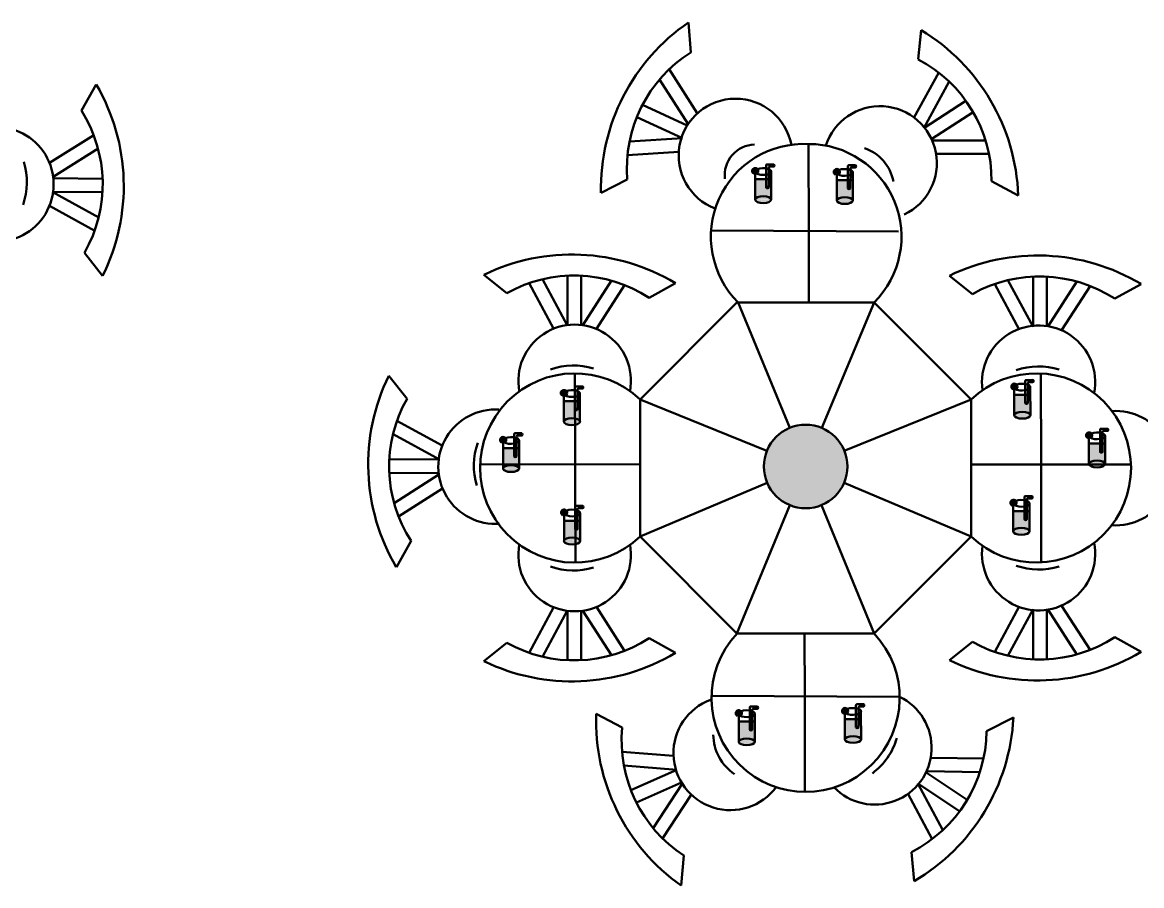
# Model space of a CAD drawing. Header units: feet. Extents: x 9 to 183943, y 42 to 62180.
# Drawn here: x 14859.4 to 15089.2, y 39845.6 to 40022.9 of the extents above; entities that cross this region are included whole.
import ezdxf

# ---------------------------------------------------------------- set-up
doc = ezdxf.new("R2010")
doc.units = ezdxf.units.FT
doc.header["$LTSCALE"] = 2.5
doc.header["$MEASUREMENT"] = 0
doc.layers.add('1', color=7, linetype='Continuous', lineweight=50)
doc.layers.add('3', color=7, linetype='Continuous', lineweight=30)

msp = doc.modelspace()

# ---------------------------------------------------------------- hatches: boundary and pattern name
at = {"layer": '3', "transparency": 33554602}
h = msp.add_hatch(color=256, dxfattribs=at)
h.dxf.hatch_style = 1
h.set_gradient(color1=(255, 255, 0), color2=(255, 255, 0), tint=1)
h.paths.add_polyline_path([(15009.89, 39992.37), (15009.35, 39992.06, 0.163769), (15009.64, 39991.79)])
h.paths.add_polyline_path([(15009.89, 39992.37), (15009.27, 39992.39, 0.138192), (15009.35, 39992.06)])
h.paths.add_polyline_path([(15009.89, 39992.37), (15009.33, 39992.65, 0.105496), (15009.27, 39992.39)])
h.paths.add_polyline_path([(15009.89, 39992.37), (15009.5, 39992.85, 0.105887), (15009.33, 39992.65)])
h.paths.add_polyline_path([(15009.89, 39992.37), (15009.72, 39992.97, 0.102688), (15009.5, 39992.85)])
h.paths.add_polyline_path([(15009.89, 39992.37), (15010.01, 39992.98, 0.117873), (15009.72, 39992.97)])
h.paths.add_polyline_path([(15009.89, 39992.37), (15010.46, 39992.63, 0.139995), (15010.24, 39992.89)])
h.paths.add_polyline_path([(15010.24, 39992.89, 0.097635), (15010.01, 39992.98), (15009.89, 39992.37)])
h.paths.add_polyline_path([(15010.52, 39992.34, 0.119687), (15010.46, 39992.63), (15009.89, 39992.37)])
h.paths.add_polyline_path([(15010.52, 39992.34), (15009.89, 39992.37), (15010.41, 39992.02, 0.140377)])
h.paths.add_polyline_path([(15009.89, 39992.37), (15010.22, 39991.83, 0.106944), (15010.41, 39992.02)])
h = msp.add_hatch(color=256, dxfattribs=at)
h.dxf.hatch_style = 1
h.set_gradient(color1=(255, 255, 0), color2=(255, 255, 0), tint=1)
h.paths.add_polyline_path([(15026.64, 39992.18), (15026.1, 39991.88, 0.163769), (15026.4, 39991.61)])
h.paths.add_polyline_path([(15026.64, 39992.18), (15026.02, 39992.21, 0.138192), (15026.1, 39991.88)])
h.paths.add_polyline_path([(15026.64, 39992.18), (15026.09, 39992.46, 0.105496), (15026.02, 39992.21)])
h.paths.add_polyline_path([(15026.64, 39992.18), (15026.25, 39992.66, 0.105887), (15026.09, 39992.46)])
h.paths.add_polyline_path([(15026.64, 39992.18), (15026.47, 39992.78, 0.102688), (15026.25, 39992.66)])
h.paths.add_polyline_path([(15026.64, 39992.18), (15026.76, 39992.8, 0.117873), (15026.47, 39992.78)])
h.paths.add_polyline_path([(15026.64, 39992.18), (15027.21, 39992.45, 0.139995), (15026.99, 39992.71)])
h.paths.add_polyline_path([(15026.99, 39992.71, 0.097635), (15026.76, 39992.8), (15026.64, 39992.18)])
h.paths.add_polyline_path([(15027.27, 39992.16, 0.119687), (15027.21, 39992.45), (15026.64, 39992.18)])
h.paths.add_polyline_path([(15027.27, 39992.16), (15026.64, 39992.18), (15027.16, 39991.83, 0.140377)])
h.paths.add_polyline_path([(15026.64, 39992.18), (15026.97, 39991.65, 0.106944), (15027.16, 39991.83)])
at = {"layer": '3'}
h = msp.add_hatch(color=256, dxfattribs=at)
h.dxf.hatch_style = 1
h.set_gradient(color1=(255, 255, 0), color2=(255, 63, 0), tint=1)
edge = h.paths.add_edge_path()
edge.add_ellipse((15011.52, 39986.5), major_axis=(1.66, 0), ratio=0.421504, start_angle=1.3853, end_angle=358.7297)
edge.add_line((15013.18, 39986.49), (15013.18, 39986.52))
edge = h.paths.add_edge_path()
edge.add_ellipse((15011.52, 39986.5), major_axis=(1.66, 0), ratio=0.421504, start_angle=1.3853, end_angle=179.9995, ccw=False)
edge.add_line((15013.18, 39986.6), (15013.17, 39990.68))
edge.add_line((15013.17, 39990.68), (15012.65, 39990.68))
edge.add_line((15012.65, 39990.68), (15012.65, 39988.97))
edge.add_ellipse((15012.39, 39989.01), major_axis=(0.257, 0), ratio=0.644737, start_angle=180, end_angle=360, ccw=False)
edge.add_ellipse((15012.39, 39989.01), major_axis=(0.257, 0), ratio=0.644737, start_angle=0, end_angle=180)
edge.add_line((15012.14, 39989.01), (15012.14, 39990.68))
edge.add_line((15012.14, 39990.68), (15009.87, 39990.69))
edge.add_line((15009.87, 39990.69), (15009.87, 39986.5))
edge = h.paths.add_edge_path(flags=17)
edge.add_ellipse((15012.39, 39989.01), major_axis=(0.257, 0), ratio=0.644737, start_angle=0, end_angle=360)
edge = h.paths.add_edge_path(flags=17)
edge.add_ellipse((15012.39, 39989.01), major_axis=(0.257, 0), ratio=0.644737, start_angle=0, end_angle=180, ccw=False)
edge.add_line((15012.65, 39989.04), (15012.65, 39990.68))
edge.add_line((15012.65, 39990.68), (15012.14, 39990.68))
edge.add_line((15012.14, 39990.68), (15012.14, 39989.04))
h = msp.add_hatch(color=256, dxfattribs=at)
h.dxf.hatch_style = 1
h.set_gradient(color1=(255, 255, 0), color2=(255, 63, 0), tint=1)
edge = h.paths.add_edge_path()
edge.add_ellipse((15028.28, 39986.32), major_axis=(1.66, 0), ratio=0.421504, start_angle=1.3853, end_angle=358.7297)
edge.add_line((15029.93, 39986.3), (15029.93, 39986.33))
edge = h.paths.add_edge_path()
edge.add_ellipse((15028.28, 39986.32), major_axis=(1.66, 0), ratio=0.421504, start_angle=1.3853, end_angle=179.9995, ccw=False)
edge.add_line((15029.93, 39986.41), (15029.92, 39990.49))
edge.add_line((15029.92, 39990.49), (15029.41, 39990.49))
edge.add_line((15029.41, 39990.49), (15029.4, 39988.78))
edge.add_ellipse((15029.15, 39988.82), major_axis=(0.257, 0), ratio=0.644737, start_angle=180, end_angle=360, ccw=False)
edge.add_ellipse((15029.15, 39988.82), major_axis=(0.257, 0), ratio=0.644737, start_angle=0, end_angle=180)
edge.add_line((15028.89, 39988.82), (15028.89, 39990.49))
edge.add_line((15028.89, 39990.49), (15026.62, 39990.5))
edge.add_line((15026.62, 39990.5), (15026.62, 39986.32))
edge = h.paths.add_edge_path(flags=17)
edge.add_ellipse((15029.15, 39988.82), major_axis=(0.257, 0), ratio=0.644737, start_angle=0, end_angle=360)
edge = h.paths.add_edge_path(flags=17)
edge.add_ellipse((15029.15, 39988.82), major_axis=(0.257, 0), ratio=0.644737, start_angle=0, end_angle=180, ccw=False)
edge.add_line((15029.4, 39988.85), (15029.41, 39990.49))
edge.add_line((15029.41, 39990.49), (15028.89, 39990.49))
edge.add_line((15028.89, 39990.49), (15028.89, 39988.85))
at = {"layer": '3', "transparency": 33554602}
h = msp.add_hatch(color=256, dxfattribs=at)
h.dxf.hatch_style = 1
h.set_gradient(color1=(255, 255, 0), color2=(255, 255, 0), tint=1)
h.paths.add_polyline_path([(15063.08, 39948.09), (15062.54, 39947.79, 0.163769), (15062.84, 39947.52)])
h.paths.add_polyline_path([(15063.08, 39948.09), (15062.47, 39948.12, 0.138192), (15062.54, 39947.79)])
h.paths.add_polyline_path([(15063.08, 39948.09), (15062.53, 39948.37, 0.105496), (15062.47, 39948.12)])
h.paths.add_polyline_path([(15063.08, 39948.09), (15062.69, 39948.58, 0.105887), (15062.53, 39948.37)])
h.paths.add_polyline_path([(15063.08, 39948.09), (15062.92, 39948.7, 0.102688), (15062.69, 39948.58)])
h.paths.add_polyline_path([(15063.08, 39948.09), (15063.21, 39948.71, 0.117873), (15062.92, 39948.7)])
h.paths.add_polyline_path([(15063.08, 39948.09), (15063.66, 39948.36, 0.139995), (15063.43, 39948.62)])
h.paths.add_polyline_path([(15063.43, 39948.62, 0.097635), (15063.21, 39948.71), (15063.08, 39948.09)])
h.paths.add_polyline_path([(15063.72, 39948.07, 0.119687), (15063.66, 39948.36), (15063.08, 39948.09)])
h.paths.add_polyline_path([(15063.72, 39948.07), (15063.08, 39948.09), (15063.61, 39947.74, 0.140377)])
h.paths.add_polyline_path([(15063.08, 39948.09), (15063.42, 39947.56, 0.106944), (15063.61, 39947.74)])
h = msp.add_hatch(color=256, dxfattribs=at)
h.dxf.hatch_style = 1
h.set_gradient(color1=(255, 255, 0), color2=(255, 255, 0), tint=1)
h.paths.add_polyline_path([(14970.61, 39946.77), (14970.07, 39946.47, 0.163769), (14970.37, 39946.2)])
h.paths.add_polyline_path([(14970.61, 39946.77), (14969.99, 39946.8, 0.138192), (14970.07, 39946.47)])
h.paths.add_polyline_path([(14970.61, 39946.77), (14970.06, 39947.05, 0.105496), (14969.99, 39946.8)])
h.paths.add_polyline_path([(14970.61, 39946.77), (14970.22, 39947.26, 0.105887), (14970.06, 39947.05)])
h.paths.add_polyline_path([(14970.61, 39946.77), (14970.45, 39947.37, 0.102688), (14970.22, 39947.26)])
h.paths.add_polyline_path([(14970.61, 39946.77), (14970.74, 39947.39, 0.117873), (14970.45, 39947.37)])
h.paths.add_polyline_path([(14970.61, 39946.77), (14971.19, 39947.04, 0.139995), (14970.96, 39947.3)])
h.paths.add_polyline_path([(14970.96, 39947.3, 0.097635), (14970.74, 39947.39), (14970.61, 39946.77)])
h.paths.add_polyline_path([(14971.24, 39946.75, 0.119687), (14971.19, 39947.04), (14970.61, 39946.77)])
h.paths.add_polyline_path([(14971.24, 39946.75), (14970.61, 39946.77), (14971.14, 39946.42, 0.140377)])
h.paths.add_polyline_path([(14970.61, 39946.77), (14970.94, 39946.24, 0.106944), (14971.14, 39946.42)])
at = {"layer": '3'}
h = msp.add_hatch(color=256, dxfattribs=at)
h.dxf.hatch_style = 1
h.set_gradient(color1=(255, 255, 0), color2=(255, 63, 0), tint=1)
edge = h.paths.add_edge_path()
edge.add_ellipse((15064.72, 39942.23), major_axis=(1.66, 0), ratio=0.421504, start_angle=1.3853, end_angle=358.7297)
edge.add_line((15066.37, 39942.21), (15066.37, 39942.25))
edge = h.paths.add_edge_path()
edge.add_ellipse((15064.72, 39942.23), major_axis=(1.66, 0), ratio=0.421504, start_angle=1.3853, end_angle=179.9995, ccw=False)
edge.add_line((15066.37, 39942.33), (15066.37, 39946.4))
edge.add_line((15066.37, 39946.4), (15065.85, 39946.4))
edge.add_line((15065.85, 39946.4), (15065.85, 39944.7))
edge.add_ellipse((15065.59, 39944.73), major_axis=(0.257, 0), ratio=0.644737, start_angle=180, end_angle=360, ccw=False)
edge.add_ellipse((15065.59, 39944.73), major_axis=(0.257, 0), ratio=0.644737, start_angle=0, end_angle=180)
edge.add_line((15065.33, 39944.73), (15065.33, 39946.41))
edge.add_line((15065.33, 39946.41), (15063.06, 39946.41))
edge.add_line((15063.06, 39946.41), (15063.06, 39942.23))
edge = h.paths.add_edge_path(flags=17)
edge.add_ellipse((15065.59, 39944.73), major_axis=(0.257, 0), ratio=0.644737, start_angle=0, end_angle=360)
edge = h.paths.add_edge_path(flags=17)
edge.add_ellipse((15065.59, 39944.73), major_axis=(0.257, 0), ratio=0.644737, start_angle=0, end_angle=180, ccw=False)
edge.add_line((15065.85, 39944.77), (15065.85, 39946.4))
edge.add_line((15065.85, 39946.4), (15065.33, 39946.41))
edge.add_line((15065.33, 39946.41), (15065.33, 39944.77))
h = msp.add_hatch(color=256, dxfattribs=at)
h.dxf.hatch_style = 1
h.set_gradient(color1=(255, 255, 0), color2=(255, 63, 0), tint=1)
edge = h.paths.add_edge_path()
edge.add_ellipse((14972.25, 39940.91), major_axis=(1.66, 0), ratio=0.421504, start_angle=1.3853, end_angle=358.7297)
edge.add_line((14973.9, 39940.89), (14973.9, 39940.92))
edge = h.paths.add_edge_path()
edge.add_ellipse((14972.25, 39940.91), major_axis=(1.66, 0), ratio=0.421504, start_angle=1.3853, end_angle=179.9995, ccw=False)
edge.add_line((14973.9, 39941), (14973.89, 39945.08))
edge.add_line((14973.89, 39945.08), (14973.38, 39945.08))
edge.add_line((14973.38, 39945.08), (14973.38, 39943.37))
edge.add_ellipse((14973.12, 39943.41), major_axis=(0.257, 0), ratio=0.644737, start_angle=180, end_angle=360, ccw=False)
edge.add_ellipse((14973.12, 39943.41), major_axis=(0.257, 0), ratio=0.644737, start_angle=0, end_angle=180)
edge.add_line((14972.86, 39943.41), (14972.86, 39945.08))
edge.add_line((14972.86, 39945.08), (14970.59, 39945.09))
edge.add_line((14970.59, 39945.09), (14970.59, 39940.91))
edge = h.paths.add_edge_path(flags=17)
edge.add_ellipse((14973.12, 39943.41), major_axis=(0.257, 0), ratio=0.644737, start_angle=0, end_angle=360)
edge = h.paths.add_edge_path(flags=17)
edge.add_ellipse((14973.12, 39943.41), major_axis=(0.257, 0), ratio=0.644737, start_angle=0, end_angle=180, ccw=False)
edge.add_line((14973.38, 39943.45), (14973.38, 39945.08))
edge.add_line((14973.38, 39945.08), (14972.86, 39945.08))
edge.add_line((14972.86, 39945.08), (14972.86, 39943.45))
h = msp.add_hatch(color=256, dxfattribs=at)
h.dxf.hatch_style = 1
h.set_gradient(color1=(255, 255, 255), tint=1)
h.paths.add_polyline_path([(15011.65, 39931.7, 1), (15028.8, 39931.7, 1)])
at = {"layer": '3', "transparency": 33554602}
h = msp.add_hatch(color=256, dxfattribs=at)
h.dxf.hatch_style = 1
h.set_gradient(color1=(255, 255, 0), color2=(255, 255, 0), tint=1)
h.paths.add_polyline_path([(14958.12, 39937.14), (14957.59, 39936.83, 0.163769), (14957.88, 39936.56)])
h.paths.add_polyline_path([(14958.12, 39937.14), (14957.51, 39937.16, 0.138192), (14957.59, 39936.83)])
h.paths.add_polyline_path([(14958.12, 39937.14), (14957.57, 39937.42, 0.105496), (14957.51, 39937.16)])
h.paths.add_polyline_path([(14958.12, 39937.14), (14957.73, 39937.62, 0.105887), (14957.57, 39937.42)])
h.paths.add_polyline_path([(14958.12, 39937.14), (14957.96, 39937.74, 0.102688), (14957.73, 39937.62)])
h.paths.add_polyline_path([(14958.12, 39937.14), (14958.25, 39937.75, 0.117873), (14957.96, 39937.74)])
h.paths.add_polyline_path([(14958.12, 39937.14), (14958.7, 39937.4, 0.139995), (14958.47, 39937.66)])
h.paths.add_polyline_path([(14958.47, 39937.66, 0.097635), (14958.25, 39937.75), (14958.12, 39937.14)])
h.paths.add_polyline_path([(14958.76, 39937.11, 0.119687), (14958.7, 39937.4), (14958.12, 39937.14)])
h.paths.add_polyline_path([(14958.76, 39937.11), (14958.12, 39937.14), (14958.65, 39936.79, 0.140377)])
h.paths.add_polyline_path([(14958.12, 39937.14), (14958.46, 39936.6, 0.106944), (14958.65, 39936.79)])
h = msp.add_hatch(color=256, dxfattribs=at)
h.dxf.hatch_style = 1
h.set_gradient(color1=(255, 255, 0), color2=(255, 255, 0), tint=1)
h.paths.add_polyline_path([(15078.43, 39938.08), (15077.89, 39937.78, 0.163769), (15078.19, 39937.51)])
h.paths.add_polyline_path([(15078.43, 39938.08), (15077.81, 39938.11, 0.138192), (15077.89, 39937.78)])
h.paths.add_polyline_path([(15078.43, 39938.08), (15077.88, 39938.36, 0.105496), (15077.81, 39938.11)])
h.paths.add_polyline_path([(15078.43, 39938.08), (15078.04, 39938.57, 0.105887), (15077.88, 39938.36)])
h.paths.add_polyline_path([(15078.43, 39938.08), (15078.27, 39938.68, 0.102688), (15078.04, 39938.57)])
h.paths.add_polyline_path([(15078.43, 39938.08), (15078.56, 39938.7, 0.117873), (15078.27, 39938.68)])
h.paths.add_polyline_path([(15078.43, 39938.08), (15079.01, 39938.35, 0.139995), (15078.78, 39938.61)])
h.paths.add_polyline_path([(15078.78, 39938.61, 0.097635), (15078.56, 39938.7), (15078.43, 39938.08)])
h.paths.add_polyline_path([(15079.06, 39938.06, 0.119687), (15079.01, 39938.35), (15078.43, 39938.08)])
h.paths.add_polyline_path([(15079.06, 39938.06), (15078.43, 39938.08), (15078.96, 39937.73, 0.140377)])
h.paths.add_polyline_path([(15078.43, 39938.08), (15078.76, 39937.55, 0.106944), (15078.96, 39937.73)])
at = {"layer": '3'}
h = msp.add_hatch(color=256, dxfattribs=at)
h.dxf.hatch_style = 1
h.set_gradient(color1=(255, 255, 0), color2=(255, 63, 0), tint=1)
edge = h.paths.add_edge_path()
edge.add_ellipse((14959.76, 39931.27), major_axis=(1.66, 0), ratio=0.421504, start_angle=1.3853, end_angle=358.7297)
edge.add_line((14961.42, 39931.26), (14961.42, 39931.29))
edge = h.paths.add_edge_path()
edge.add_ellipse((14959.76, 39931.27), major_axis=(1.66, 0), ratio=0.421504, start_angle=1.3853, end_angle=179.9995, ccw=False)
edge.add_line((14961.42, 39931.37), (14961.41, 39935.45))
edge.add_line((14961.41, 39935.45), (14960.89, 39935.45))
edge.add_line((14960.89, 39935.45), (14960.89, 39933.74))
edge.add_ellipse((14960.63, 39933.78), major_axis=(0.257, 0), ratio=0.644737, start_angle=180, end_angle=360, ccw=False)
edge.add_ellipse((14960.63, 39933.78), major_axis=(0.257, 0), ratio=0.644737, start_angle=0, end_angle=180)
edge.add_line((14960.37, 39933.78), (14960.37, 39935.45))
edge.add_line((14960.37, 39935.45), (14958.1, 39935.46))
edge.add_line((14958.1, 39935.46), (14958.1, 39931.27))
edge = h.paths.add_edge_path(flags=17)
edge.add_ellipse((14960.63, 39933.78), major_axis=(0.257, 0), ratio=0.644737, start_angle=0, end_angle=360)
edge = h.paths.add_edge_path(flags=17)
edge.add_ellipse((14960.63, 39933.78), major_axis=(0.257, 0), ratio=0.644737, start_angle=0, end_angle=180, ccw=False)
edge.add_line((14960.89, 39933.81), (14960.89, 39935.45))
edge.add_line((14960.89, 39935.45), (14960.37, 39935.45))
edge.add_line((14960.37, 39935.45), (14960.37, 39933.81))
h = msp.add_hatch(color=256, dxfattribs=at)
h.dxf.hatch_style = 1
h.set_gradient(color1=(255, 255, 0), color2=(255, 63, 0), tint=1)
edge = h.paths.add_edge_path()
edge.add_ellipse((15080.07, 39932.22), major_axis=(1.66, 0), ratio=0.421504, start_angle=1.3853, end_angle=358.7297)
edge.add_line((15081.72, 39932.2), (15081.72, 39932.23))
edge = h.paths.add_edge_path()
edge.add_ellipse((15080.07, 39932.22), major_axis=(1.66, 0), ratio=0.421504, start_angle=1.3853, end_angle=179.9995, ccw=False)
edge.add_line((15081.72, 39932.31), (15081.71, 39936.39))
edge.add_line((15081.71, 39936.39), (15081.2, 39936.39))
edge.add_line((15081.2, 39936.39), (15081.19, 39934.68))
edge.add_ellipse((15080.94, 39934.72), major_axis=(0.257, 0), ratio=0.644737, start_angle=180, end_angle=360, ccw=False)
edge.add_ellipse((15080.94, 39934.72), major_axis=(0.257, 0), ratio=0.644737, start_angle=0, end_angle=180)
edge.add_line((15080.68, 39934.72), (15080.68, 39936.39))
edge.add_line((15080.68, 39936.39), (15078.41, 39936.4))
edge.add_line((15078.41, 39936.4), (15078.41, 39932.22))
edge = h.paths.add_edge_path(flags=17)
edge.add_ellipse((15080.94, 39934.72), major_axis=(0.257, 0), ratio=0.644737, start_angle=0, end_angle=360)
edge = h.paths.add_edge_path(flags=17)
edge.add_ellipse((15080.94, 39934.72), major_axis=(0.257, 0), ratio=0.644737, start_angle=0, end_angle=180, ccw=False)
edge.add_line((15081.19, 39934.75), (15081.2, 39936.39))
edge.add_line((15081.2, 39936.39), (15080.68, 39936.39))
edge.add_line((15080.68, 39936.39), (15080.68, 39934.75))
at = {"layer": '3', "transparency": 33554602}
h = msp.add_hatch(color=256, dxfattribs=at)
h.dxf.hatch_style = 1
h.set_gradient(color1=(255, 255, 0), color2=(255, 255, 0), tint=1)
h.paths.add_polyline_path([(15062.89, 39924.23), (15062.35, 39923.93, 0.163769), (15062.65, 39923.66)])
h.paths.add_polyline_path([(15062.89, 39924.23), (15062.27, 39924.26, 0.138192), (15062.35, 39923.93)])
h.paths.add_polyline_path([(15062.89, 39924.23), (15062.34, 39924.51, 0.105496), (15062.27, 39924.26)])
h.paths.add_polyline_path([(15062.89, 39924.23), (15062.5, 39924.72, 0.105887), (15062.34, 39924.51)])
h.paths.add_polyline_path([(15062.89, 39924.23), (15062.73, 39924.83, 0.102688), (15062.5, 39924.72)])
h.paths.add_polyline_path([(15062.89, 39924.23), (15063.02, 39924.85, 0.117873), (15062.73, 39924.83)])
h.paths.add_polyline_path([(15062.89, 39924.23), (15063.47, 39924.5, 0.139995), (15063.24, 39924.76)])
h.paths.add_polyline_path([(15063.24, 39924.76, 0.097635), (15063.02, 39924.85), (15062.89, 39924.23)])
h.paths.add_polyline_path([(15063.53, 39924.21, 0.119687), (15063.47, 39924.5), (15062.89, 39924.23)])
h.paths.add_polyline_path([(15063.53, 39924.21), (15062.89, 39924.23), (15063.42, 39923.88, 0.140377)])
h.paths.add_polyline_path([(15062.89, 39924.23), (15063.22, 39923.7, 0.106944), (15063.42, 39923.88)])
h = msp.add_hatch(color=256, dxfattribs=at)
h.dxf.hatch_style = 1
h.set_gradient(color1=(255, 255, 0), color2=(255, 255, 0), tint=1)
h.paths.add_polyline_path([(14970.65, 39922.24), (14970.11, 39921.94, 0.163769), (14970.4, 39921.67)])
h.paths.add_polyline_path([(14970.65, 39922.24), (14970.03, 39922.27, 0.138192), (14970.11, 39921.94)])
h.paths.add_polyline_path([(14970.65, 39922.24), (14970.09, 39922.52, 0.105496), (14970.03, 39922.27)])
h.paths.add_polyline_path([(14970.65, 39922.24), (14970.26, 39922.73, 0.105887), (14970.09, 39922.52)])
h.paths.add_polyline_path([(14970.65, 39922.24), (14970.48, 39922.84, 0.102688), (14970.26, 39922.73)])
h.paths.add_polyline_path([(14970.65, 39922.24), (14970.77, 39922.86, 0.117873), (14970.48, 39922.84)])
h.paths.add_polyline_path([(14970.65, 39922.24), (14971.22, 39922.51, 0.139995), (14971, 39922.77)])
h.paths.add_polyline_path([(14971, 39922.77, 0.097635), (14970.77, 39922.86), (14970.65, 39922.24)])
h.paths.add_polyline_path([(14971.28, 39922.22, 0.119687), (14971.22, 39922.51), (14970.65, 39922.24)])
h.paths.add_polyline_path([(14971.28, 39922.22), (14970.65, 39922.24), (14971.17, 39921.89, 0.140377)])
h.paths.add_polyline_path([(14970.65, 39922.24), (14970.98, 39921.71, 0.106944), (14971.17, 39921.89)])
at = {"layer": '3'}
h = msp.add_hatch(color=256, dxfattribs=at)
h.dxf.hatch_style = 1
h.set_gradient(color1=(255, 255, 0), color2=(255, 63, 0), tint=1)
edge = h.paths.add_edge_path()
edge.add_ellipse((15064.53, 39918.37), major_axis=(1.66, 0), ratio=0.421504, start_angle=1.3853, end_angle=358.7297)
edge.add_line((15066.18, 39918.35), (15066.18, 39918.38))
edge = h.paths.add_edge_path()
edge.add_ellipse((15064.53, 39918.37), major_axis=(1.66, 0), ratio=0.421504, start_angle=1.3853, end_angle=179.9995, ccw=False)
edge.add_line((15066.18, 39918.46), (15066.17, 39922.54))
edge.add_line((15066.17, 39922.54), (15065.66, 39922.54))
edge.add_line((15065.66, 39922.54), (15065.66, 39920.84))
edge.add_ellipse((15065.4, 39920.87), major_axis=(0.257, 0), ratio=0.644737, start_angle=180, end_angle=360, ccw=False)
edge.add_ellipse((15065.4, 39920.87), major_axis=(0.257, 0), ratio=0.644737, start_angle=0, end_angle=180)
edge.add_line((15065.14, 39920.87), (15065.14, 39922.54))
edge.add_line((15065.14, 39922.54), (15062.87, 39922.55))
edge.add_line((15062.87, 39922.55), (15062.87, 39918.37))
edge = h.paths.add_edge_path(flags=17)
edge.add_ellipse((15065.4, 39920.87), major_axis=(0.257, 0), ratio=0.644737, start_angle=0, end_angle=360)
edge = h.paths.add_edge_path(flags=17)
edge.add_ellipse((15065.4, 39920.87), major_axis=(0.257, 0), ratio=0.644737, start_angle=0, end_angle=180, ccw=False)
edge.add_line((15065.66, 39920.91), (15065.66, 39922.54))
edge.add_line((15065.66, 39922.54), (15065.14, 39922.54))
edge.add_line((15065.14, 39922.54), (15065.14, 39920.91))
h = msp.add_hatch(color=256, dxfattribs=at)
h.dxf.hatch_style = 1
h.set_gradient(color1=(255, 255, 0), color2=(255, 63, 0), tint=1)
edge = h.paths.add_edge_path()
edge.add_ellipse((14972.28, 39916.38), major_axis=(1.66, 0), ratio=0.421504, start_angle=1.3853, end_angle=358.7297)
edge.add_line((14973.94, 39916.36), (14973.94, 39916.39))
edge = h.paths.add_edge_path()
edge.add_ellipse((14972.28, 39916.38), major_axis=(1.66, 0), ratio=0.421504, start_angle=1.3853, end_angle=179.9995, ccw=False)
edge.add_line((14973.94, 39916.47), (14973.93, 39920.55))
edge.add_line((14973.93, 39920.55), (14973.41, 39920.55))
edge.add_line((14973.41, 39920.55), (14973.41, 39918.84))
edge.add_ellipse((14973.15, 39918.88), major_axis=(0.257, 0), ratio=0.644737, start_angle=180, end_angle=360, ccw=False)
edge.add_ellipse((14973.15, 39918.88), major_axis=(0.257, 0), ratio=0.644737, start_angle=0, end_angle=180)
edge.add_line((14972.9, 39918.88), (14972.9, 39920.55))
edge.add_line((14972.9, 39920.55), (14970.63, 39920.56))
edge.add_line((14970.63, 39920.56), (14970.63, 39916.38))
edge = h.paths.add_edge_path(flags=17)
edge.add_ellipse((14973.15, 39918.88), major_axis=(0.257, 0), ratio=0.644737, start_angle=0, end_angle=360)
edge = h.paths.add_edge_path(flags=17)
edge.add_ellipse((14973.15, 39918.88), major_axis=(0.257, 0), ratio=0.644737, start_angle=0, end_angle=180, ccw=False)
edge.add_line((14973.41, 39918.91), (14973.41, 39920.55))
edge.add_line((14973.41, 39920.55), (14972.9, 39920.55))
edge.add_line((14972.9, 39920.55), (14972.9, 39918.91))
at = {"layer": '3', "transparency": 33554602}
h = msp.add_hatch(color=256, dxfattribs=at)
h.dxf.hatch_style = 1
h.set_gradient(color1=(255, 255, 0), color2=(255, 255, 0), tint=1)
h.paths.add_polyline_path([(15028.32, 39881.48), (15027.78, 39881.18, 0.163769), (15028.08, 39880.91)])
h.paths.add_polyline_path([(15028.32, 39881.48), (15027.71, 39881.51, 0.138192), (15027.78, 39881.18)])
h.paths.add_polyline_path([(15028.32, 39881.48), (15027.77, 39881.76, 0.105496), (15027.71, 39881.51)])
h.paths.add_polyline_path([(15028.32, 39881.48), (15027.93, 39881.97, 0.105887), (15027.77, 39881.76)])
h.paths.add_polyline_path([(15028.32, 39881.48), (15028.16, 39882.08, 0.102688), (15027.93, 39881.97)])
h.paths.add_polyline_path([(15028.32, 39881.48), (15028.45, 39882.1, 0.117873), (15028.16, 39882.08)])
h.paths.add_polyline_path([(15028.32, 39881.48), (15028.9, 39881.75, 0.139995), (15028.67, 39882.01)])
h.paths.add_polyline_path([(15028.67, 39882.01, 0.097635), (15028.45, 39882.1), (15028.32, 39881.48)])
h.paths.add_polyline_path([(15028.96, 39881.46, 0.119687), (15028.9, 39881.75), (15028.32, 39881.48)])
h.paths.add_polyline_path([(15028.96, 39881.46), (15028.32, 39881.48), (15028.85, 39881.13, 0.140377)])
h.paths.add_polyline_path([(15028.32, 39881.48), (15028.66, 39880.95, 0.106944), (15028.85, 39881.13)])
h = msp.add_hatch(color=256, dxfattribs=at)
h.dxf.hatch_style = 1
h.set_gradient(color1=(255, 255, 0), color2=(255, 255, 0), tint=1)
h.paths.add_polyline_path([(15006.52, 39881.02), (15005.98, 39880.71, 0.163769), (15006.27, 39880.44)])
h.paths.add_polyline_path([(15006.52, 39881.02), (15005.9, 39881.04, 0.138192), (15005.98, 39880.71)])
h.paths.add_polyline_path([(15006.52, 39881.02), (15005.96, 39881.29, 0.105496), (15005.9, 39881.04)])
h.paths.add_polyline_path([(15006.52, 39881.02), (15006.13, 39881.5, 0.105887), (15005.96, 39881.29)])
h.paths.add_polyline_path([(15006.52, 39881.02), (15006.35, 39881.62, 0.102688), (15006.13, 39881.5)])
h.paths.add_polyline_path([(15006.52, 39881.02), (15006.64, 39881.63, 0.117873), (15006.35, 39881.62)])
h.paths.add_polyline_path([(15006.52, 39881.02), (15007.09, 39881.28, 0.139995), (15006.87, 39881.54)])
h.paths.add_polyline_path([(15006.87, 39881.54, 0.097635), (15006.64, 39881.63), (15006.52, 39881.02)])
h.paths.add_polyline_path([(15007.15, 39880.99, 0.119687), (15007.09, 39881.28), (15006.52, 39881.02)])
h.paths.add_polyline_path([(15007.15, 39880.99), (15006.52, 39881.02), (15007.04, 39880.66, 0.140377)])
h.paths.add_polyline_path([(15006.52, 39881.02), (15006.85, 39880.48, 0.106944), (15007.04, 39880.66)])
at = {"layer": '3'}
h = msp.add_hatch(color=256, dxfattribs=at)
h.dxf.hatch_style = 1
h.set_gradient(color1=(255, 255, 0), color2=(255, 63, 0), tint=1)
edge = h.paths.add_edge_path()
edge.add_ellipse((15029.96, 39875.62), major_axis=(1.66, 0), ratio=0.421504, start_angle=1.3853, end_angle=358.7297)
edge.add_line((15031.62, 39875.6), (15031.62, 39875.63))
edge = h.paths.add_edge_path()
edge.add_ellipse((15029.96, 39875.62), major_axis=(1.66, 0), ratio=0.421504, start_angle=1.3853, end_angle=179.9995, ccw=False)
edge.add_line((15031.62, 39875.71), (15031.61, 39879.79))
edge.add_line((15031.61, 39879.79), (15031.09, 39879.79))
edge.add_line((15031.09, 39879.79), (15031.09, 39878.09))
edge.add_ellipse((15030.83, 39878.12), major_axis=(0.257, 0), ratio=0.644737, start_angle=180, end_angle=360, ccw=False)
edge.add_ellipse((15030.83, 39878.12), major_axis=(0.257, 0), ratio=0.644737, start_angle=0, end_angle=180)
edge.add_line((15030.57, 39878.12), (15030.57, 39879.79))
edge.add_line((15030.57, 39879.79), (15028.3, 39879.8))
edge.add_line((15028.3, 39879.8), (15028.3, 39875.62))
edge = h.paths.add_edge_path(flags=17)
edge.add_ellipse((15030.83, 39878.12), major_axis=(0.257, 0), ratio=0.644737, start_angle=0, end_angle=360)
edge = h.paths.add_edge_path(flags=17)
edge.add_ellipse((15030.83, 39878.12), major_axis=(0.257, 0), ratio=0.644737, start_angle=0, end_angle=180, ccw=False)
edge.add_line((15031.09, 39878.16), (15031.09, 39879.79))
edge.add_line((15031.09, 39879.79), (15030.57, 39879.79))
edge.add_line((15030.57, 39879.79), (15030.57, 39878.16))
h = msp.add_hatch(color=256, dxfattribs=at)
h.dxf.hatch_style = 1
h.set_gradient(color1=(255, 255, 0), color2=(255, 63, 0), tint=1)
edge = h.paths.add_edge_path()
edge.add_ellipse((15008.15, 39875.15), major_axis=(1.66, 0), ratio=0.421504, start_angle=1.3853, end_angle=358.7297)
edge.add_line((15009.81, 39875.14), (15009.81, 39875.17))
edge = h.paths.add_edge_path()
edge.add_ellipse((15008.15, 39875.15), major_axis=(1.66, 0), ratio=0.421504, start_angle=1.3853, end_angle=179.9995, ccw=False)
edge.add_line((15009.81, 39875.25), (15009.8, 39879.32))
edge.add_line((15009.8, 39879.32), (15009.28, 39879.33))
edge.add_line((15009.28, 39879.33), (15009.28, 39877.62))
edge.add_ellipse((15009.02, 39877.65), major_axis=(0.257, 0), ratio=0.644737, start_angle=180, end_angle=360, ccw=False)
edge.add_ellipse((15009.02, 39877.65), major_axis=(0.257, 0), ratio=0.644737, start_angle=0, end_angle=180)
edge.add_line((15008.77, 39877.65), (15008.77, 39879.33))
edge.add_line((15008.77, 39879.33), (15006.5, 39879.34))
edge.add_line((15006.5, 39879.34), (15006.5, 39875.15))
edge = h.paths.add_edge_path(flags=17)
edge.add_ellipse((15009.02, 39877.65), major_axis=(0.257, 0), ratio=0.644737, start_angle=0, end_angle=360)
edge = h.paths.add_edge_path(flags=17)
edge.add_ellipse((15009.02, 39877.65), major_axis=(0.257, 0), ratio=0.644737, start_angle=0, end_angle=180, ccw=False)
edge.add_line((15009.28, 39877.69), (15009.28, 39879.33))
edge.add_line((15009.28, 39879.33), (15008.77, 39879.33))
edge.add_line((15008.77, 39879.33), (15008.77, 39877.69))

# ---------------------------------------------------------------- linework, layer by layer
at = {"layer": '1'}
for p, q in [((14996.2, 40022.91), (14996.66, 40016.75)), ((15043.97, 40021.31), (15043.37, 40015.32)), ((14874.58, 40010.17), (14871.53, 40004.79)), ((15020.87, 39979.96), (15020.79, 39997.93)), ((15009.89, 39992.37), (15009.27, 39992.39)), ((15009.89, 39992.37), (15009.33, 39992.65)), ((15009.89, 39992.37), (15009.35, 39992.06)), ((15009.89, 39992.37), (15009.5, 39992.85)), ((15009.64, 39991.79), (15009.89, 39992.37)), ((15009.89, 39992.37), (15009.72, 39992.97)), ((15009.87, 39992.27), (15009.87, 39986.5)), ((15009.89, 39992.37), (15010.01, 39992.98)), ((15009.89, 39992.37), (15010.23, 39992.89)), ((15009.89, 39992.37), (15010.46, 39992.63)), ((15010.41, 39992.02), (15009.89, 39992.37)), ((15009.89, 39992.37), (15010.52, 39992.34)), ((15009.89, 39992.37), (15010.22, 39991.83)), ((15012.14, 39993.57), (15012.14, 39989.01)), ((15013.73, 39993.74), (15012.31, 39993.74)), ((15012.65, 39989.01), (15012.66, 39993.12)), ((15012.83, 39993.29), (15013.71, 39993.29)), ((15013.17, 39992.18), (15013.18, 39986.49)), ((15026.64, 39992.18), (15026.02, 39992.21)), ((15026.64, 39992.18), (15026.09, 39992.46)), ((15026.64, 39992.18), (15026.1, 39991.88)), ((15026.64, 39992.18), (15026.25, 39992.66)), ((15026.4, 39991.61), (15026.64, 39992.18)), ((15026.64, 39992.18), (15026.47, 39992.79)), ((15026.64, 39992.18), (15026.76, 39992.8)), ((15026.64, 39992.18), (15026.99, 39992.7)), ((15026.64, 39992.18), (15027.21, 39992.44)), ((15027.16, 39991.83), (15026.64, 39992.18)), ((15026.64, 39992.18), (15027.27, 39992.16)), ((15026.64, 39992.18), (15026.97, 39991.65)), ((15028.89, 39993.38), (15028.89, 39988.82)), ((15030.48, 39993.55), (15029.06, 39993.55)), ((15029.4, 39988.82), (15029.42, 39992.93)), ((15029.58, 39993.1), (15030.47, 39993.1)), ((14978.22, 39987.92), (14983.6, 39990.62)), ((15009.87, 39990.69), (15013.17, 39990.68)), ((15026.62, 39992.08), (15026.62, 39986.32)), ((15026.62, 39990.5), (15029.92, 39990.49)), ((15029.92, 39992), (15029.93, 39986.3)), ((15063.87, 39987.37), (15058.42, 39990.29)), ((15000.84, 39980.17), (15039.29, 39979.96)), ((15020.87, 39979.96), (15020.88, 39965.39)), ((14875.89, 39970.85), (14872.17, 39975.59)), ((14954.19, 39971.07), (14958.89, 39967.31)), ((14993.49, 39969.36), (14988.09, 39966.37)), ((15049.79, 39970.88), (15054.5, 39967.12)), ((15089.1, 39969.17), (15083.69, 39966.18)), ((15016.97, 39939.63), (15006.39, 39965.39)), ((15034.31, 39965.39), (15023.53, 39939.61)), ((14972.93, 39932.15), (14972.85, 39950.87)), ((15068.6, 39932.09), (15068.52, 39950.8)), ((14934.65, 39950.34), (14938.39, 39945.61)), ((15063.08, 39948.09), (15062.69, 39948.58)), ((15063.08, 39948.09), (15062.92, 39948.7)), ((15063.08, 39948.09), (15063.21, 39948.71)), ((15063.08, 39948.09), (15063.43, 39948.62)), ((15065.33, 39949.3), (15065.33, 39944.73)), ((15066.92, 39949.46), (15065.5, 39949.46)), ((15065.85, 39944.73), (15065.86, 39948.85)), ((15066.03, 39949.02), (15066.91, 39949.02)), ((14970.61, 39946.77), (14969.99, 39946.8)), ((14970.61, 39946.77), (14970.06, 39947.05)), ((14970.61, 39946.77), (14970.07, 39946.47)), ((14970.61, 39946.77), (14970.22, 39947.26)), ((14970.37, 39946.2), (14970.61, 39946.77)), ((14970.61, 39946.77), (14970.45, 39947.38)), ((14970.59, 39946.67), (14970.59, 39940.91)), ((14970.61, 39946.77), (14970.74, 39947.39)), ((14970.61, 39946.77), (14970.96, 39947.29)), ((14970.61, 39946.77), (14971.18, 39947.04)), ((14971.14, 39946.42), (14970.61, 39946.77)), ((14970.61, 39946.77), (14971.24, 39946.75)), ((14970.61, 39946.77), (14970.94, 39946.24)), ((14972.86, 39947.97), (14972.86, 39943.41)), ((14974.45, 39948.14), (14973.03, 39948.14)), ((14973.38, 39943.41), (14973.39, 39947.53)), ((14973.56, 39947.69), (14974.44, 39947.69)), ((14973.89, 39946.59), (14973.9, 39940.89)), ((15063.08, 39948.09), (15062.47, 39948.12)), ((15063.08, 39948.09), (15062.53, 39948.37)), ((15063.08, 39948.09), (15062.54, 39947.79)), ((15062.84, 39947.52), (15063.08, 39948.09)), ((15063.06, 39947.99), (15063.06, 39942.23)), ((15063.06, 39946.41), (15066.36, 39946.4)), ((15063.08, 39948.09), (15063.65, 39948.36)), ((15063.61, 39947.74), (15063.08, 39948.09)), ((15063.08, 39948.09), (15063.71, 39948.07)), ((15063.08, 39948.09), (15063.42, 39947.56)), ((15066.36, 39947.91), (15066.37, 39942.21)), ((14970.59, 39945.09), (14973.89, 39945.08)), ((14986.23, 39945.47), (15012.28, 39934.92)), ((15028.17, 39934.92), (15054.22, 39945.47)), ((15080.68, 39939.28), (15080.68, 39934.72)), ((15082.27, 39939.45), (15080.85, 39939.45)), ((14958.12, 39937.14), (14957.51, 39937.16)), ((14958.12, 39937.14), (14957.57, 39937.42)), ((14958.12, 39937.14), (14957.59, 39936.83)), ((14958.12, 39937.14), (14957.73, 39937.62)), ((14957.88, 39936.56), (14958.12, 39937.14)), ((14958.12, 39937.14), (14957.96, 39937.74)), ((14958.1, 39937.04), (14958.1, 39931.27)), ((14958.12, 39937.14), (14958.25, 39937.75)), ((14958.12, 39937.14), (14958.47, 39937.66)), ((14958.12, 39937.14), (14958.7, 39937.4)), ((14958.65, 39936.79), (14958.12, 39937.14)), ((14958.12, 39937.14), (14958.75, 39937.11)), ((14958.12, 39937.14), (14958.46, 39936.6)), ((14960.37, 39938.34), (14960.37, 39933.78)), ((14961.97, 39938.51), (14960.55, 39938.51)), ((14960.89, 39933.78), (14960.9, 39937.89)), ((14961.07, 39938.06), (14961.95, 39938.06)), ((14961.4, 39936.95), (14961.42, 39931.26)), ((15078.43, 39938.08), (15077.81, 39938.11)), ((15078.43, 39938.08), (15077.88, 39938.36)), ((15078.43, 39938.08), (15077.89, 39937.78)), ((15078.43, 39938.08), (15078.04, 39938.57)), ((15078.19, 39937.51), (15078.43, 39938.08)), ((15078.43, 39938.08), (15078.27, 39938.69)), ((15078.41, 39937.98), (15078.41, 39932.22)), ((15078.43, 39938.08), (15078.56, 39938.7)), ((15078.43, 39938.08), (15078.78, 39938.6)), ((15078.43, 39938.08), (15079, 39938.34)), ((15078.95, 39937.73), (15078.43, 39938.08)), ((15078.43, 39938.08), (15079.06, 39938.06)), ((15078.43, 39938.08), (15078.76, 39937.55)), ((15081.19, 39934.72), (15081.21, 39938.83)), ((15081.38, 39939), (15082.26, 39939)), ((15081.71, 39937.9), (15081.72, 39932.2)), ((14958.1, 39935.46), (14961.4, 39935.45)), ((15078.41, 39936.4), (15081.71, 39936.39)), ((14953.43, 39932.12), (14986.23, 39932.15)), ((14972.93, 39932.15), (14972.95, 39912.05)), ((15054.22, 39932.09), (15087.02, 39932.09)), ((15068.6, 39932.09), (15068.61, 39911.99)), ((15012.33, 39928.36), (14986.23, 39917.31)), ((15054.22, 39917.31), (15028.12, 39928.36)), ((15066.73, 39925.6), (15065.31, 39925.6)), ((14972.9, 39923.44), (14972.9, 39918.88)), ((14974.49, 39923.61), (14973.07, 39923.61)), ((14973.59, 39923.16), (14974.47, 39923.16)), ((15006.14, 39897.4), (15016.97, 39923.76)), ((15023.48, 39923.76), (15034.31, 39897.4)), ((15062.89, 39924.23), (15062.27, 39924.26)), ((15062.89, 39924.23), (15062.34, 39924.51)), ((15062.89, 39924.23), (15062.35, 39923.93)), ((15062.89, 39924.23), (15062.5, 39924.72)), ((15062.65, 39923.66), (15062.89, 39924.23)), ((15062.89, 39924.23), (15062.73, 39924.84)), ((15062.87, 39924.13), (15062.87, 39918.37)), ((15062.89, 39924.23), (15063.02, 39924.85)), ((15062.89, 39924.23), (15063.24, 39924.76)), ((15062.89, 39924.23), (15063.46, 39924.5)), ((15063.42, 39923.88), (15062.89, 39924.23)), ((15062.89, 39924.23), (15063.52, 39924.21)), ((15062.89, 39924.23), (15063.22, 39923.7)), ((15065.14, 39925.43), (15065.14, 39920.87)), ((15065.66, 39920.87), (15065.67, 39924.99)), ((15065.84, 39925.15), (15066.72, 39925.15)), ((15066.17, 39924.05), (15066.18, 39918.35)), ((14970.65, 39922.24), (14970.03, 39922.27)), ((14970.65, 39922.24), (14970.09, 39922.52)), ((14970.65, 39922.24), (14970.11, 39921.94)), ((14970.65, 39922.24), (14970.26, 39922.73)), ((14970.4, 39921.67), (14970.65, 39922.24)), ((14970.65, 39922.24), (14970.48, 39922.85)), ((14970.63, 39922.14), (14970.63, 39916.38)), ((14970.65, 39922.24), (14970.77, 39922.86)), ((14970.65, 39922.24), (14970.99, 39922.76)), ((14970.65, 39922.24), (14971.22, 39922.5)), ((14971.17, 39921.89), (14970.65, 39922.24)), ((14970.65, 39922.24), (14971.27, 39922.22)), ((14970.65, 39922.24), (14970.98, 39921.71)), ((14973.41, 39918.88), (14973.42, 39922.99)), ((14973.93, 39922.06), (14973.94, 39916.36)), ((15062.87, 39922.55), (15066.17, 39922.54)), ((14970.63, 39920.56), (14973.93, 39920.55)), ((14936.2, 39911.02), (14939.21, 39916.42)), ((14993.49, 39893.42), (14988.09, 39896.42)), ((15020.04, 39884.34), (15019.98, 39897.4)), ((15049.79, 39891.91), (15054.5, 39895.67)), ((15089.1, 39893.62), (15083.69, 39896.61)), ((14954.19, 39891.72), (14958.89, 39895.47)), ((15000.92, 39884.59), (15039.53, 39884.42)), ((15020.04, 39884.34), (15020.06, 39864.88)), ((15008.77, 39882.22), (15008.77, 39877.65)), ((15010.36, 39882.39), (15008.94, 39882.39)), ((15009.46, 39881.94), (15010.34, 39881.94)), ((15028.32, 39881.48), (15027.93, 39881.97)), ((15028.32, 39881.48), (15028.16, 39882.09)), ((15028.32, 39881.48), (15028.45, 39882.1)), ((15028.32, 39881.48), (15028.67, 39882.01)), ((15030.57, 39882.68), (15030.57, 39878.12)), ((15032.16, 39882.85), (15030.74, 39882.85)), ((15031.09, 39878.12), (15031.1, 39882.24)), ((15031.27, 39882.4), (15032.15, 39882.4)), ((14977.23, 39880.87), (14982.58, 39878.08)), ((15006.52, 39881.02), (15005.9, 39881.04)), ((15006.52, 39881.02), (15005.96, 39881.29)), ((15006.52, 39881.02), (15005.98, 39880.71)), ((15006.52, 39881.02), (15006.13, 39881.5)), ((15006.27, 39880.44), (15006.52, 39881.02)), ((15006.52, 39881.02), (15006.35, 39881.62)), ((15006.5, 39880.91), (15006.5, 39875.15)), ((15006.52, 39881.02), (15006.64, 39881.63)), ((15006.52, 39881.02), (15006.86, 39881.54)), ((15006.52, 39881.02), (15007.09, 39881.28)), ((15007.04, 39880.67), (15006.52, 39881.02)), ((15006.52, 39881.02), (15007.14, 39880.99)), ((15006.52, 39881.02), (15006.85, 39880.48)), ((15009.28, 39877.65), (15009.29, 39881.77)), ((15009.8, 39880.83), (15009.81, 39875.14)), ((15028.32, 39881.48), (15027.71, 39881.51)), ((15028.32, 39881.48), (15027.77, 39881.76)), ((15028.32, 39881.48), (15027.78, 39881.18)), ((15028.08, 39880.91), (15028.32, 39881.48)), ((15028.3, 39881.38), (15028.3, 39875.62)), ((15028.3, 39879.8), (15031.6, 39879.79)), ((15028.32, 39881.48), (15028.89, 39881.75)), ((15028.85, 39881.13), (15028.32, 39881.48)), ((15028.32, 39881.48), (15028.95, 39881.46)), ((15028.32, 39881.48), (15028.66, 39880.95)), ((15031.6, 39881.3), (15031.62, 39875.6)), ((15062.88, 39880.15), (15057.39, 39877.31)), ((15006.5, 39879.34), (15009.8, 39879.32)), ((15042.49, 39846.51), (15041.97, 39852.51)), ((14994.7, 39845.61), (14995.25, 39851.77))]:
    msp.add_line(p, q, dxfattribs=at)
for points in [[(14992.22, 40013.27), (14997.97, 40004.23)], [(14996.1, 40002), (14990.25, 40011.18)], [(15042.46, 40003.31), (15047.56, 40012.6)], [(15049.71, 40010.74), (15044.47, 40001.2)], [(14986.73, 40005.96), (14995.92, 40001.73)], [(15044.47, 40001.2), (15053.13, 40006.79)], [(15054.64, 40004.46), (15046.14, 39998.96)], [(14994.93, 39999.12), (14985.56, 40003.44)], [(14874.06, 39999.75), (14864.99, 39994.04)], [(14984.06, 39998.43), (14994.93, 39999.12)], [(14865.74, 39991.22), (14874.95, 39997.02)], [(15046.28, 39998.67), (15057.16, 39998.68)], [(14994.22, 39996.29), (14983.64, 39995.62)], [(15057.86, 39995.91), (15047.15, 39995.89)], [(14875.9, 39990.8), (14865.78, 39990.9)], [(14865.56, 39988.12), (14875.88, 39988.02)], [(14875.09, 39982.85), (14865.56, 39988.12)], [(14864.99, 39985.26), (14874.27, 39980.13)], [(14968.49, 39960.03), (14963.45, 39969.36)], [(14966.18, 39970.15), (14971.35, 39960.57)], [(14971.35, 39960.57), (14971.35, 39970.89)], [(14974.13, 39970.88), (14974.13, 39960.76)], [(14974.46, 39960.72), (14980.35, 39969.87)], [(15064.09, 39959.84), (15059.05, 39969.17)], [(15061.78, 39969.97), (15066.96, 39960.38)], [(15066.96, 39960.38), (15066.96, 39970.7)], [(15069.74, 39970.69), (15069.74, 39960.57)], [(15070.06, 39960.53), (15075.95, 39969.68)], [(14983.07, 39968.95), (14977.27, 39959.94)], [(15078.67, 39968.76), (15072.87, 39959.75)], [(14945.63, 39935.99), (14936.32, 39941.06)], [(14935.52, 39938.34), (14945.08, 39933.13)], [(14945.08, 39933.13), (14934.76, 39933.17)], [(14934.76, 39930.39), (14944.88, 39930.35)], [(14944.92, 39930.02), (14935.75, 39924.17)], [(14936.65, 39921.45), (14945.68, 39927.21)], [(14968.49, 39902.75), (14963.45, 39893.42)], [(14983.07, 39893.83), (14977.27, 39902.84)], [(15064.09, 39902.95), (15059.05, 39893.62)], [(15078.67, 39894.03), (15072.87, 39903.03)], [(14966.18, 39892.63), (14971.35, 39902.21)], [(14971.35, 39902.21), (14971.35, 39891.9)], [(14974.13, 39891.9), (14974.13, 39902.03)], [(14974.46, 39902.07), (14980.35, 39892.92)], [(15061.78, 39892.82), (15066.96, 39902.41)], [(15066.96, 39902.41), (15066.96, 39892.09)], [(15069.74, 39892.1), (15069.74, 39902.22)], [(15070.06, 39902.26), (15075.95, 39893.11)], [(14993.12, 39872.26), (14982.55, 39873.09)], [(15056.76, 39871.7), (15046.04, 39871.88)], [(14982.93, 39870.27), (14993.78, 39869.42)], [(14993.78, 39869.42), (14984.35, 39865.24)], [(15053.4, 39863.2), (15044.98, 39868.82)], [(15045.13, 39869.11), (15056.01, 39868.94)], [(14985.48, 39862.7), (14994.74, 39866.8)], [(14994.91, 39866.52), (14988.92, 39857.43)], [(15043.28, 39866.61), (15051.86, 39860.89)], [(15048.38, 39856.99), (15043.28, 39866.61)], [(14990.86, 39855.31), (14996.75, 39864.26)], [(15041.24, 39864.53), (15046.21, 39855.16)]]:
    msp.add_lwpolyline(points, dxfattribs=at)
msp.add_lwpolyline([(15054.22, 39945.47), (15034.31, 39965.39), (15006.14, 39965.39), (14986.23, 39945.47), (14986.23, 39917.31), (15006.14, 39897.4), (15034.31, 39897.4), (15054.22, 39917.31)], close=True, dxfattribs=at)
msp.add_circle((15020.23, 39931.7), 8.58, dxfattribs=at)
for centre, radius, start, end in [((15019.6, 39988.76), 41.4, 124.4207, 181.1668), ((15022.5, 39985.92), 41.4, 2.0052, 58.7514), ((15011.76, 39992.87), 28.25, 122.3025, 184.5575), ((15030.17, 39990.34), 28.25, 359.887, 62.142), ((14838.83, 39989.29), 41.4, 333.5361, 30.2823), ((15005.85, 39995.56), 11.68, 10.9567, 248.9068), ((14847.67, 39989.66), 28.25, 330.1455, 32.4005), ((15035.51, 39994.02), 11.67, 295.0651, 162.1786), ((14854.08, 39989.65), 11.76, 266.2315, 93.7873), ((15019.86, 39978.88), 19.07, 86.9792, 225.0543), ((15009.85, 39991.57), 6.23, 91.1113, 187.1575), ((15020.86, 39978.88), 19.05, 314.8879, 89.9853), ((15029.59, 39988.71), 8.78, 9.7506, 72.1015), ((14846.63, 39990.05), 13.72, 340.308, 17.7556), ((15009.89, 39992.37), 0.626, 301.2872, 246.434), ((15012.31, 39993.57), 0.169, 89.3872, 180), ((15012.83, 39993.12), 0.169, 90, 179.8194), ((15026.65, 39992.18), 0.626, 301.2872, 246.434), ((15029.06, 39993.38), 0.169, 89.3872, 180), ((15029.58, 39992.93), 0.169, 90, 179.8194), ((14972.26, 39933.83), 41.4, 59.1429, 115.8891), ((15067.86, 39933.64), 41.4, 59.1429, 115.8891), ((14972.71, 39942.67), 28.25, 57.0247, 119.2797), ((15068.31, 39942.48), 28.25, 57.0247, 119.2797), ((14972.81, 39949.28), 11.56, 349.5307, 190.6977), ((15068.07, 39949.03), 11.63, 348.8158, 188.1458), ((14972.84, 39931.39), 19.43, 46.4339, 313.5661), ((14972.5, 39938.73), 13.72, 72.2444, 109.692), ((15067.61, 39931.39), 19.43, 226.4436, 133.5572), ((15068.1, 39938.54), 13.72, 72.2444, 109.692), ((14971.82, 39932.11), 41.4, 153.8782, 210.6244), ((15063.09, 39948.1), 0.626, 301.2872, 246.434), ((15065.5, 39949.3), 0.169, 89.3872, 180), ((15066.03, 39948.85), 0.169, 90, 179.8194), ((14970.62, 39946.77), 0.626, 301.2872, 246.434), ((14973.03, 39947.97), 0.169, 89.3872, 180), ((14973.56, 39947.52), 0.169, 90, 179.8194), ((14962.98, 39931.7), 28.25, 150.4876, 212.7425), ((14956.56, 39931.66), 11.76, 86.5736, 274.1294), ((15083.88, 39931.35), 11.76, 266.2315, 93.7873), ((15080.85, 39939.28), 0.169, 89.3872, 180), ((14958.13, 39937.14), 0.626, 301.2872, 246.434), ((14960.54, 39938.34), 0.169, 89.3872, 180), ((14961.07, 39937.89), 0.169, 90, 179.8194), ((15078.44, 39938.08), 0.626, 301.2872, 246.434), ((15081.38, 39938.83), 0.169, 90, 179.8194), ((14965.81, 39931.89), 13.72, 160.0752, 197.5229), ((15073.54, 39931.19), 13.72, 16.7658, 17.1808), ((15065.31, 39925.43), 0.169, 89.3872, 180), ((14973.07, 39923.44), 0.169, 89.3872, 180), ((14973.59, 39922.99), 0.169, 90, 179.8194), ((15062.9, 39924.23), 0.626, 301.2872, 246.434), ((15065.84, 39924.98), 0.169, 90, 179.8194), ((14970.65, 39922.24), 0.626, 301.2872, 246.434), ((14972.81, 39913.51), 11.56, 169.3023, 10.4693), ((15068.07, 39913.76), 11.63, 171.8542, 11.1842), ((14972.5, 39924.05), 13.72, 250.308, 287.7556), ((15068.1, 39924.24), 13.72, 250.308, 287.7556), ((14972.71, 39920.12), 28.25, 240.7203, 302.9753), ((15020.23, 39884.19), 19.31, 136.8185, 43.1815), ((15068.31, 39920.31), 28.25, 240.7203, 302.9753), ((14972.26, 39928.96), 41.4, 244.1109, 300.8571), ((15067.86, 39929.15), 41.4, 244.1109, 300.8571), ((15034.43, 39873.92), 11.67, 224.1773, 64.0872), ((15004.79, 39872.81), 11.7, 110.388, 323.496), ((15008.93, 39882.22), 0.169, 89.3872, 180), ((15009.46, 39881.77), 0.169, 90, 179.8194), ((15028.33, 39881.48), 0.626, 301.2872, 246.434), ((15030.74, 39882.68), 0.169, 89.3872, 180), ((15031.27, 39882.23), 0.169, 90, 179.8194), ((15018.6, 39879.41), 41.4, 177.9855, 234.7317), ((15006.52, 39881.02), 0.626, 301.2872, 246.434), ((15021.54, 39882.21), 41.4, 300.4009, 357.1471), ((15010.7, 39875.42), 28.25, 174.5949, 236.8498), ((15029.14, 39877.68), 28.25, 297.0103, 359.2653), ((15011.18, 39876.69), 9.9, 180.5199, 235.9343), ((15025.75, 39879.69), 13.72, 306.598, 344.0456)]:
    msp.add_arc(centre, radius, start, end, dxfattribs=at)
for centre in [(15011.52, 39992.27), (15028.28, 39992.09), (15064.72, 39948), (14972.25, 39946.68), (14959.76, 39937.04), (15080.07, 39937.99), (15064.53, 39924.14), (14972.28, 39922.15), (15029.96, 39881.39), (15008.15, 39880.92)]:
    msp.add_ellipse(centre, major_axis=(1.66, 0), ratio=0.421504, start_param=2.993079, end_param=8.619951, dxfattribs=at)
for centre, major_axis, ratio in [((15013.73, 39993.51), (0, 0.224), 0.482499), ((15030.48, 39993.33), (0, 0.224), 0.482499), ((15012.39, 39989.01), (0.257, 0), 0.644737), ((15029.15, 39988.82), (0.257, 0), 0.644737), ((15011.52, 39986.5), (1.66, 0), 0.421504), ((15028.28, 39986.32), (1.66, 0), 0.421504), ((15066.92, 39949.24), (0, 0.224), 0.482499), ((14974.45, 39947.92), (0, 0.224), 0.482499), ((15065.59, 39944.73), (0.257, 0), 0.644737), ((14972.25, 39940.91), (1.66, 0), 0.421504), ((14973.12, 39943.41), (0.257, 0), 0.644737), ((15064.72, 39942.23), (1.66, 0), 0.421504), ((15082.27, 39939.23), (0, 0.224), 0.482499), ((14961.97, 39938.28), (0, 0.224), 0.482499), ((15080.94, 39934.72), (0.257, 0), 0.644737), ((14960.63, 39933.78), (0.257, 0), 0.644737), ((15080.07, 39932.22), (1.66, 0), 0.421504), ((14959.76, 39931.27), (1.66, 0), 0.421504), ((15066.73, 39925.38), (0, 0.224), 0.482499), ((14974.49, 39923.39), (0, 0.224), 0.482499), ((15065.4, 39920.87), (0.257, 0), 0.644737), ((14973.15, 39918.88), (0.257, 0), 0.644737), ((15064.53, 39918.37), (1.66, 0), 0.421504), ((14972.28, 39916.38), (1.66, 0), 0.421504), ((15010.36, 39882.16), (0, 0.224), 0.482499), ((15032.16, 39882.63), (0, 0.224), 0.482499), ((15009.02, 39877.65), (0.257, 0), 0.644737), ((15030.83, 39878.12), (0.257, 0), 0.644737), ((15008.15, 39875.15), (1.66, 0), 0.421504), ((15029.96, 39875.62), (1.66, 0), 0.421504)]:
    msp.add_ellipse(centre, major_axis=major_axis, ratio=ratio, dxfattribs=at)

doc.saveas('drawing.dxf')
